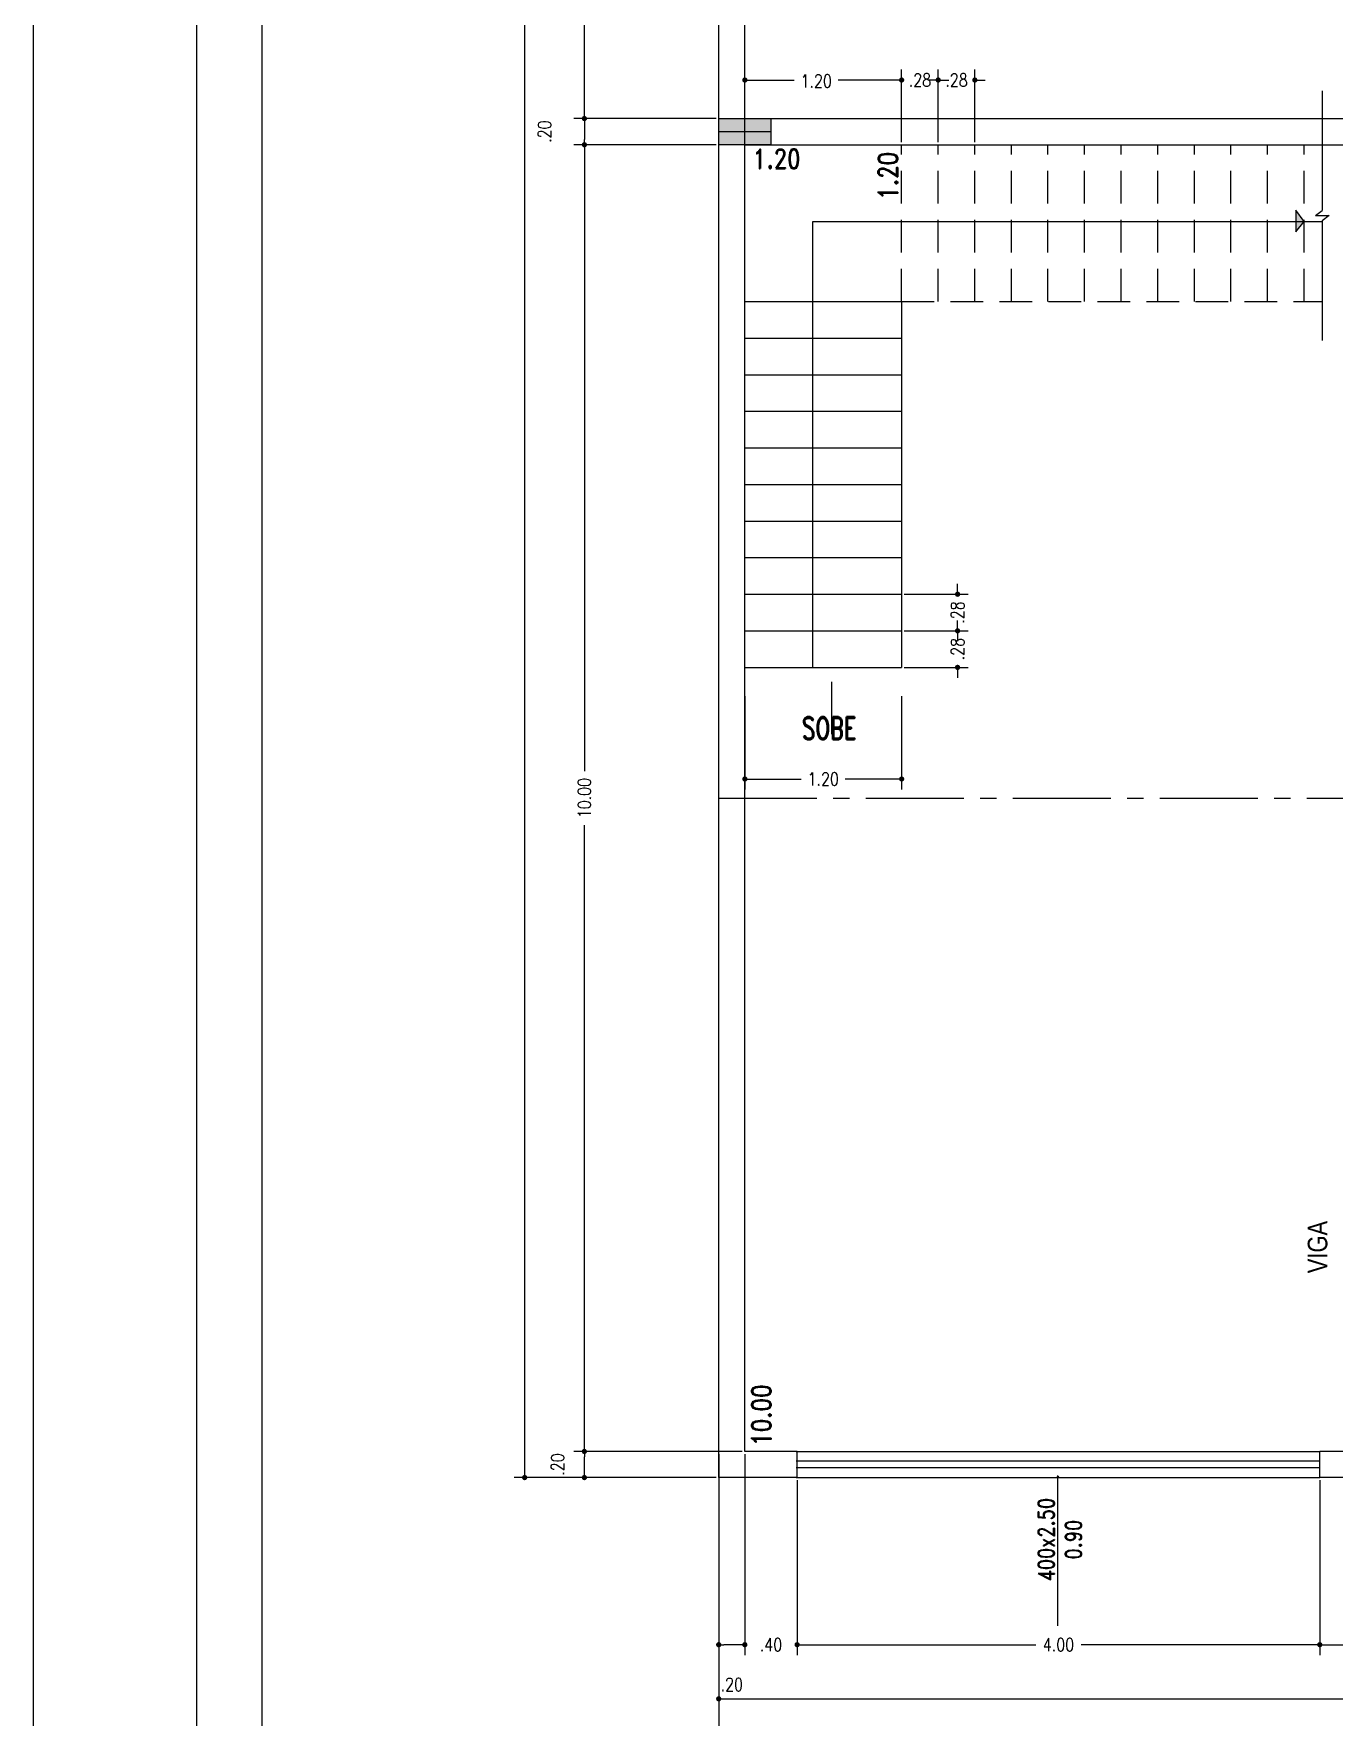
# Model space of a CAD drawing. Extents: x -4780 to 4154, y -1673 to 3208.
# Drawn here: x 630.7 to 640.65, y -476.15 to -463.27 of the extents above; entities that cross this region are included whole.
import ezdxf
from ezdxf.enums import TextEntityAlignment as Align

# ---------------------------------------------------------------- set-up
doc = ezdxf.new("R2010")
doc.units = 0
doc.header["$MEASUREMENT"] = 0
doc.header["$PDMODE"] = 34
doc.linetypes.add('CENTER2', pattern=[1.125, 0.75, -0.125, 0.125, -0.125])
doc.linetypes.add('HIDDEN', pattern=[0.375, 0.25, -0.125])
for name, color, linetype in [('COTAS', 5, 'Continuous'), ('FUND-ESTACA20T', 30, 'Continuous'), ('MG', 5, 'Continuous'), ('PENA01', 1, 'Continuous'), ('PENA02', 2, 'Continuous'), ('PENA025', 8, 'Continuous'), ('pena06', 4, 'Continuous'), ('PF', 9, 'Continuous'), ('VERMELHA', 10, 'Continuous')]:
    doc.layers.add(name, color=color, linetype=linetype)
doc.layers.add('TEXTO', color=5, linetype='Continuous', lineweight=9)
doc.styles.add('ARIAL', font='txt', dxfattribs={"height": 0.35277})
doc.styles.add('ROMANS', font='romand.shx', dxfattribs={"width": 0.8})
doc.styles.add('STYLE1', font='romand.shx', dxfattribs={"width": 0.8})
doc.dimstyles.new('CORTE100', dxfattribs={"dimtxt": 0.1, "dimasz": 0.04, "dimexe": 0.08, "dimexo": 0.02, "dimgap": 0.05, "dimtad": 0, "dimzin": 4, "dimdsep": 46, "dimtxsty": 'ROMANS', "dimblk1": 'DOT', "dimblk2": 'DOT', "dimsah": 1, "dimcen": 0.09, "dimclrd": 30, "dimclre": 30, "dimclrt": 5, "dimadec": 0, "dimazin": 0, "dimtfac": 1, "dimtofl": 0, "dimtmove": 2, "dimatfit": 3, "dimldrblk": 'DOT', "dimfxl": 1, "dimtolj": 1, "dimtzin": 0, "dimarcsym": 0})
doc.dimstyles.new('INTERNA', dxfattribs={"dimscale": 0, "dimtxt": 0.15, "dimasz": 0.1, "dimexe": 0.1, "dimexo": 0.16, "dimgap": 0.09, "dimtad": 1, "dimzin": 4, "dimdsep": 46, "dimtxsty": 'ROMANS', "dimblk1": 'OBLIQUE', "dimblk2": 'OBLIQUE', "dimsah": 1, "dimcen": 0.09, "dimse1": 1, "dimse2": 1, "dimsd1": 1, "dimsd2": 1, "dimclrd": 4, "dimclre": 4, "dimadec": 0, "dimazin": 0, "dimtfac": 0.666667, "dimtofl": 0, "dimtmove": 2, "dimatfit": 3, "dimldrblk": 'OBLIQUE', "dimfxl": 1, "dimtolj": 1, "dimtzin": 0, "dimarcsym": 0})

# ---------------------------------------------------------------- blocks, each defined once
blk = doc.blocks.new('DOT')
at = {"layer": 'PENA01', "color": 0, "linetype": 'ByBlock'}
blk.add_line((-0.5, 0), (-1, 0), dxfattribs=at)
at = {"layer": 'PENA01', "color": 0, "linetype": 'ByBlock', "const_width": 0.5}
blk.add_lwpolyline([(-0.25, 0, 1), (0.25, 0, 1)], format="xyb", close=True, dxfattribs=at)
blk = doc.blocks.new('*D5')
at = {"layer": 'COTAS', "color": 30, "linetype": 'Continuous', "lineweight": -2, "transparency": 16777216}
for p, q in [((635.919, -433.919), (634.831, -433.919)), ((634.911, -433.959), (634.911, -448.707)), ((634.911, -463.879), (634.911, -449.131)), ((635.919, -463.919), (634.831, -463.919))]:
    blk.add_line(p, q, dxfattribs=at)
at = {"layer": 'DEFPOINTS', "color": 0, "linetype": 'Continuous', "transparency": 16777216}
for p in [(635.939, -433.919), (634.911, -463.919), (635.939, -463.919)]:
    blk.add_point(p, dxfattribs=at)
at = {"layer": 'COTAS', "color": 30, "linetype": 'Continuous', "lineweight": -2, "transparency": 16777216, "xscale": 0.04, "yscale": 0.04, "zscale": 0.04}
for p, rotation in [((634.911, -433.919), 90), ((634.911, -463.919), 270)]:
    blk.add_blockref('DOT', p, dxfattribs=dict(at, rotation=rotation))
at = {"layer": 'COTAS', "color": 5, "linetype": 'Continuous', "transparency": 16777216, "insert": (634.911, -448.919), "char_height": 0.1, "attachment_point": 5, "rotation": 90, "style": 'ROMANS'}
blk.add_mtext('\\A1;30.00', dxfattribs=at)
blk = doc.blocks.new('*D9')
at = {"layer": 'COTAS', "color": 30, "linetype": 'Continuous', "lineweight": -2, "transparency": 16777216}
for p, q in [((637.339, -464.099), (637.339, -463.544)), ((637.619, -464.099), (637.619, -463.544)), ((637.299, -463.624), (637.259, -463.624)), ((637.659, -463.624), (637.699, -463.624))]:
    blk.add_line(p, q, dxfattribs=at)
at = {"layer": 'DEFPOINTS', "color": 0, "linetype": 'Continuous', "transparency": 16777216}
for p in [(637.619, -463.624), (637.339, -464.119), (637.619, -464.119)]:
    blk.add_point(p, dxfattribs=at)
at = {"layer": 'COTAS', "color": 30, "linetype": 'Continuous', "lineweight": -2, "transparency": 16777216, "xscale": 0.04, "yscale": 0.04, "zscale": 0.04}
blk.add_blockref('DOT', (637.339, -463.624), dxfattribs=at)
at = {"layer": 'COTAS', "color": 30, "linetype": 'Continuous', "lineweight": -2, "transparency": 16777216, "xscale": 0.04, "yscale": 0.04, "zscale": 0.04, "rotation": 180}
blk.add_blockref('DOT', (637.619, -463.624), dxfattribs=at)
at = {"layer": 'COTAS', "color": 5, "linetype": 'Continuous', "transparency": 16777216, "insert": (637.479, -463.624), "char_height": 0.1, "attachment_point": 5, "style": 'ROMANS'}
blk.add_mtext('\\A1;.28', dxfattribs=at)
blk = doc.blocks.new('*D10')
at = {"layer": 'COTAS', "color": 30, "linetype": 'Continuous', "lineweight": -2, "transparency": 16777216}
for p, q in [((637.619, -464.099), (637.619, -463.544)), ((637.899, -464.099), (637.899, -463.544)), ((637.579, -463.624), (637.539, -463.624)), ((637.939, -463.624), (637.979, -463.624))]:
    blk.add_line(p, q, dxfattribs=at)
at = {"layer": 'DEFPOINTS', "color": 0, "linetype": 'Continuous', "transparency": 16777216}
for p in [(637.899, -463.624), (637.619, -464.119), (637.899, -464.119)]:
    blk.add_point(p, dxfattribs=at)
at = {"layer": 'COTAS', "color": 30, "linetype": 'Continuous', "lineweight": -2, "transparency": 16777216, "xscale": 0.04, "yscale": 0.04, "zscale": 0.04}
blk.add_blockref('DOT', (637.619, -463.624), dxfattribs=at)
at = {"layer": 'COTAS', "color": 30, "linetype": 'Continuous', "lineweight": -2, "transparency": 16777216, "xscale": 0.04, "yscale": 0.04, "zscale": 0.04, "rotation": 180}
blk.add_blockref('DOT', (637.899, -463.624), dxfattribs=at)
at = {"layer": 'COTAS', "color": 5, "linetype": 'Continuous', "transparency": 16777216, "insert": (637.759, -463.624), "char_height": 0.1, "attachment_point": 5, "style": 'ROMANS'}
blk.add_mtext('\\A1;.28', dxfattribs=at)
blk = doc.blocks.new('*D11')
at = {"layer": 'COTAS', "color": 30, "linetype": 'Continuous', "lineweight": -2, "transparency": 16777216}
for p, q in [((636.139, -468.339), (636.139, -469.053)), ((637.339, -468.339), (637.339, -469.053)), ((636.179, -468.973), (636.571, -468.973)), ((637.299, -468.973), (636.907, -468.973))]:
    blk.add_line(p, q, dxfattribs=at)
at = {"layer": 'DEFPOINTS', "color": 0, "linetype": 'Continuous', "transparency": 16777216}
for p in [(636.139, -468.319), (637.339, -468.319), (637.339, -468.973)]:
    blk.add_point(p, dxfattribs=at)
at = {"layer": 'COTAS', "color": 30, "linetype": 'Continuous', "lineweight": -2, "transparency": 16777216, "xscale": 0.04, "yscale": 0.04, "zscale": 0.04, "rotation": 180}
blk.add_blockref('DOT', (636.139, -468.973), dxfattribs=at)
at = {"layer": 'COTAS', "color": 30, "linetype": 'Continuous', "lineweight": -2, "transparency": 16777216, "xscale": 0.04, "yscale": 0.04, "zscale": 0.04}
blk.add_blockref('DOT', (637.339, -468.973), dxfattribs=at)
at = {"layer": 'COTAS', "color": 5, "linetype": 'Continuous', "transparency": 16777216, "insert": (636.739, -468.973), "char_height": 0.1, "attachment_point": 5, "style": 'ROMANS'}
blk.add_mtext('\\A1;1.20', dxfattribs=at)
blk = doc.blocks.new('*D14')
at = {"layer": 'COTAS', "color": 30, "linetype": 'Continuous', "lineweight": -2, "transparency": 16777216}
for p, q in [((635.919, -464.119), (634.831, -464.119)), ((634.911, -464.159), (634.911, -468.913)), ((634.911, -474.079), (634.911, -469.325)), ((636.119, -474.119), (634.831, -474.119))]:
    blk.add_line(p, q, dxfattribs=at)
at = {"layer": 'DEFPOINTS', "color": 0, "linetype": 'Continuous', "transparency": 16777216}
for p in [(635.939, -464.119), (634.911, -474.119), (636.139, -474.119)]:
    blk.add_point(p, dxfattribs=at)
at = {"layer": 'COTAS', "color": 30, "linetype": 'Continuous', "lineweight": -2, "transparency": 16777216, "xscale": 0.04, "yscale": 0.04, "zscale": 0.04}
for p, rotation in [((634.911, -464.119), 90), ((634.911, -474.119), 270)]:
    blk.add_blockref('DOT', p, dxfattribs=dict(at, rotation=rotation))
at = {"layer": 'COTAS', "color": 5, "linetype": 'Continuous', "transparency": 16777216, "insert": (634.911, -469.119), "char_height": 0.1, "attachment_point": 5, "rotation": 90, "style": 'ROMANS'}
blk.add_mtext('\\A1;10.00', dxfattribs=at)
blk = doc.blocks.new('*D15')
at = {"layer": 'COTAS', "color": 30, "linetype": 'Continuous', "lineweight": -2, "transparency": 16777216}
for p, q in [((634.891, -463.919), (634.831, -463.919)), ((634.911, -463.959), (634.911, -464.079)), ((634.891, -464.119), (634.831, -464.119))]:
    blk.add_line(p, q, dxfattribs=at)
at = {"layer": 'DEFPOINTS', "color": 0, "linetype": 'Continuous', "transparency": 16777216}
for p in [(634.911, -463.919), (634.911, -464.119), (634.911, -464.119)]:
    blk.add_point(p, dxfattribs=at)
at = {"layer": 'COTAS', "color": 30, "linetype": 'Continuous', "lineweight": -2, "transparency": 16777216, "xscale": 0.04, "yscale": 0.04, "zscale": 0.04}
for p, rotation in [((634.911, -463.919), 90), ((634.911, -464.119), 270)]:
    blk.add_blockref('DOT', p, dxfattribs=dict(at, rotation=rotation))
at = {"layer": 'COTAS', "color": 5, "linetype": 'Continuous', "transparency": 16777216, "insert": (634.606, -464.019), "char_height": 0.1, "attachment_point": 5, "rotation": 90, "style": 'ROMANS'}
blk.add_mtext('\\A1;.20', dxfattribs=at)
blk = doc.blocks.new('*D16')
at = {"color": 30, "linetype": 'Continuous', "lineweight": -2, "transparency": 16777216}
for p, q in [((635.919, -474.119), (634.831, -474.119)), ((634.911, -474.279), (634.911, -474.159)), ((635.919, -474.319), (634.831, -474.319))]:
    blk.add_line(p, q, dxfattribs=at)
at = {"layer": 'DEFPOINTS', "color": 0, "linetype": 'Continuous', "transparency": 16777216}
for p in [(634.911, -474.119), (635.939, -474.119), (635.939, -474.319)]:
    blk.add_point(p, dxfattribs=at)
at = {"color": 30, "linetype": 'Continuous', "lineweight": -2, "transparency": 16777216, "xscale": 0.04, "yscale": 0.04, "zscale": 0.04}
for p, rotation in [((634.911, -474.119), 90), ((634.911, -474.319), 270)]:
    blk.add_blockref('DOT', p, dxfattribs=dict(at, rotation=rotation))
at = {"color": 5, "linetype": 'Continuous', "transparency": 16777216, "insert": (634.706, -474.219), "char_height": 0.1, "attachment_point": 5, "rotation": 90, "style": 'ROMANS'}
blk.add_mtext('\\A1;.20', dxfattribs=at)
blk = doc.blocks.new('*D18')
at = {"color": 30, "linetype": 'Continuous', "lineweight": -2, "transparency": 16777216}
for p, q in [((635.939, -474.139), (635.939, -475.678)), ((636.139, -474.139), (636.139, -475.678)), ((636.099, -475.598), (635.979, -475.598))]:
    blk.add_line(p, q, dxfattribs=at)
at = {"layer": 'DEFPOINTS', "color": 0, "linetype": 'Continuous', "transparency": 16777216}
for p in [(635.939, -474.119), (636.139, -474.119), (635.939, -475.598)]:
    blk.add_point(p, dxfattribs=at)
at = {"color": 30, "linetype": 'Continuous', "lineweight": -2, "transparency": 16777216, "xscale": 0.04, "yscale": 0.04, "zscale": 0.04, "rotation": 180}
blk.add_blockref('DOT', (635.939, -475.598), dxfattribs=at)
at = {"color": 30, "linetype": 'Continuous', "lineweight": -2, "transparency": 16777216, "xscale": 0.04, "yscale": 0.04, "zscale": 0.04}
blk.add_blockref('DOT', (636.139, -475.598), dxfattribs=at)
at = {"color": 5, "linetype": 'Continuous', "transparency": 16777216, "insert": (636.039, -475.903), "char_height": 0.1, "attachment_point": 5, "style": 'ROMANS'}
blk.add_mtext('\\A1;.20', dxfattribs=at)
blk = doc.blocks.new('*D19')
at = {"color": 30, "linetype": 'Continuous', "lineweight": -2, "transparency": 16777216}
for p, q in [((636.139, -474.339), (636.139, -475.678)), ((636.539, -474.339), (636.539, -475.678)), ((636.099, -475.598), (636.059, -475.598)), ((636.579, -475.598), (636.619, -475.598))]:
    blk.add_line(p, q, dxfattribs=at)
at = {"layer": 'DEFPOINTS', "color": 0, "linetype": 'Continuous', "transparency": 16777216}
for p in [(636.139, -474.319), (636.539, -474.319), (636.539, -475.598)]:
    blk.add_point(p, dxfattribs=at)
at = {"color": 30, "linetype": 'Continuous', "lineweight": -2, "transparency": 16777216, "xscale": 0.04, "yscale": 0.04, "zscale": 0.04}
blk.add_blockref('DOT', (636.139, -475.598), dxfattribs=at)
at = {"color": 30, "linetype": 'Continuous', "lineweight": -2, "transparency": 16777216, "xscale": 0.04, "yscale": 0.04, "zscale": 0.04, "rotation": 180}
blk.add_blockref('DOT', (636.539, -475.598), dxfattribs=at)
at = {"color": 5, "linetype": 'Continuous', "transparency": 16777216, "insert": (636.339, -475.598), "char_height": 0.1, "attachment_point": 5, "style": 'ROMANS'}
blk.add_mtext('\\A1;.40', dxfattribs=at)
blk = doc.blocks.new('*D20')
at = {"color": 30, "linetype": 'Continuous', "lineweight": -2, "transparency": 16777216}
for p, q in [((636.539, -474.359), (636.539, -475.678)), ((640.539, -474.339), (640.539, -475.678)), ((636.579, -475.598), (638.365, -475.598)), ((640.499, -475.598), (638.713, -475.598))]:
    blk.add_line(p, q, dxfattribs=at)
at = {"layer": 'DEFPOINTS', "color": 0, "linetype": 'Continuous', "transparency": 16777216}
for p in [(636.539, -474.339), (640.539, -474.319), (636.539, -475.598)]:
    blk.add_point(p, dxfattribs=at)
at = {"color": 30, "linetype": 'Continuous', "lineweight": -2, "transparency": 16777216, "xscale": 0.04, "yscale": 0.04, "zscale": 0.04, "rotation": 180}
blk.add_blockref('DOT', (636.539, -475.598), dxfattribs=at)
at = {"color": 30, "linetype": 'Continuous', "lineweight": -2, "transparency": 16777216, "xscale": 0.04, "yscale": 0.04, "zscale": 0.04}
blk.add_blockref('DOT', (640.539, -475.598), dxfattribs=at)
at = {"color": 5, "linetype": 'Continuous', "transparency": 16777216, "insert": (638.539, -475.598), "char_height": 0.1, "attachment_point": 5, "style": 'ROMANS'}
blk.add_mtext('\\A1;4.00', dxfattribs=at)
blk = doc.blocks.new('*D21')
at = {"color": 30, "linetype": 'Continuous', "lineweight": -2, "transparency": 16777216}
for p, q in [((640.539, -474.339), (640.539, -475.678)), ((642.934, -474.339), (642.934, -475.678)), ((640.579, -475.598), (641.563, -475.598)), ((642.894, -475.598), (641.91, -475.598))]:
    blk.add_line(p, q, dxfattribs=at)
at = {"layer": 'DEFPOINTS', "color": 0, "linetype": 'Continuous', "transparency": 16777216}
for p in [(640.539, -474.319), (642.934, -474.319), (642.934, -475.598)]:
    blk.add_point(p, dxfattribs=at)
at = {"color": 30, "linetype": 'Continuous', "lineweight": -2, "transparency": 16777216, "xscale": 0.04, "yscale": 0.04, "zscale": 0.04, "rotation": 180}
blk.add_blockref('DOT', (640.539, -475.598), dxfattribs=at)
at = {"color": 30, "linetype": 'Continuous', "lineweight": -2, "transparency": 16777216, "xscale": 0.04, "yscale": 0.04, "zscale": 0.04}
blk.add_blockref('DOT', (642.934, -475.598), dxfattribs=at)
at = {"color": 5, "linetype": 'Continuous', "transparency": 16777216, "insert": (641.737, -475.598), "char_height": 0.1, "attachment_point": 5, "style": 'ROMANS'}
blk.add_mtext('\\A1;2.40', dxfattribs=at)
blk = doc.blocks.new('*D44')
at = {"color": 30, "linetype": 'Continuous', "lineweight": -2, "transparency": 16777216}
for p, q in [((635.939, -475.618), (635.939, -476.092)), ((655.339, -475.618), (655.339, -476.092)), ((635.979, -476.012), (645.433, -476.012)), ((655.299, -476.012), (645.845, -476.012))]:
    blk.add_line(p, q, dxfattribs=at)
at = {"layer": 'DEFPOINTS', "color": 0, "linetype": 'Continuous', "transparency": 16777216}
for p in [(635.939, -475.598), (655.339, -475.598), (655.339, -476.012)]:
    blk.add_point(p, dxfattribs=at)
at = {"color": 30, "linetype": 'Continuous', "lineweight": -2, "transparency": 16777216, "xscale": 0.04, "yscale": 0.04, "zscale": 0.04, "rotation": 180}
blk.add_blockref('DOT', (635.939, -476.012), dxfattribs=at)
at = {"color": 30, "linetype": 'Continuous', "lineweight": -2, "transparency": 16777216, "xscale": 0.04, "yscale": 0.04, "zscale": 0.04}
blk.add_blockref('DOT', (655.339, -476.012), dxfattribs=at)
at = {"color": 5, "linetype": 'Continuous', "transparency": 16777216, "insert": (645.639, -476.012), "char_height": 0.1, "attachment_point": 5, "style": 'ROMANS'}
blk.add_mtext('\\A1;19.40', dxfattribs=at)
blk = doc.blocks.new('*D45')
at = {"color": 30, "linetype": 'Continuous', "lineweight": -2, "transparency": 16777216}
for p, q in [((634.891, -433.919), (634.374, -433.919)), ((634.454, -433.959), (634.454, -453.907)), ((634.454, -474.279), (634.454, -454.331)), ((634.891, -474.319), (634.374, -474.319))]:
    blk.add_line(p, q, dxfattribs=at)
at = {"layer": 'DEFPOINTS', "color": 0, "linetype": 'Continuous', "transparency": 16777216}
for p in [(634.454, -433.919), (634.911, -433.919), (634.911, -474.319)]:
    blk.add_point(p, dxfattribs=at)
at = {"color": 30, "linetype": 'Continuous', "lineweight": -2, "transparency": 16777216, "xscale": 0.04, "yscale": 0.04, "zscale": 0.04}
for p, rotation in [((634.454, -433.919), 90), ((634.454, -474.319), 270)]:
    blk.add_blockref('DOT', p, dxfattribs=dict(at, rotation=rotation))
at = {"color": 5, "linetype": 'Continuous', "transparency": 16777216, "insert": (634.454, -454.119), "char_height": 0.1, "attachment_point": 5, "rotation": 90, "style": 'ROMANS'}
blk.add_mtext('\\A1;40.40', dxfattribs=at)
blk = doc.blocks.new('*D66')
at = {"layer": 'DEFPOINTS', "color": 0, "linetype": 'Continuous', "transparency": 16777216}
for p in [(652.339, -473.969), (636.139, -474.119), (652.339, -474.119)]:
    blk.add_point(p, dxfattribs=at)
at = {"layer": 'COTAS', "color": 0, "linetype": 'Continuous', "transparency": 16777216, "insert": (651.999, -473.969), "char_height": 0.15, "attachment_point": 5, "style": 'ROMANS'}
blk.add_mtext('\\A1;16.20', dxfattribs=at)
blk = doc.blocks.new('_OBLIQUE')
at = {"color": 0, "linetype": 'ByBlock'}
blk.add_line((-0.5, -0.5), (0.5, 0.5), dxfattribs=at)
blk = doc.blocks.new('*D76')
at = {"layer": 'DEFPOINTS', "color": 0, "linetype": 'Continuous', "transparency": 16777216}
for p in [(636.139, -464.119), (636.139, -474.119), (636.266, -474.119)]:
    blk.add_point(p, dxfattribs=at)
at = {"layer": 'COTAS', "color": 0, "linetype": 'Continuous', "transparency": 16777216, "insert": (636.266, -473.841), "char_height": 0.15, "attachment_point": 5, "rotation": 90, "style": 'ROMANS'}
blk.add_mtext('\\A1;10.00', dxfattribs=at)
blk = doc.blocks.new('*D77')
at = {"layer": 'DEFPOINTS', "color": 0, "linetype": 'Continuous', "transparency": 16777216}
for p in [(636.139, -464.119), (655.139, -464.119), (655.139, -464.269)]:
    blk.add_point(p, dxfattribs=at)
at = {"layer": 'COTAS', "color": 0, "linetype": 'Continuous', "transparency": 16777216, "insert": (647.119, -464.269), "char_height": 0.15, "attachment_point": 5, "style": 'ROMANS'}
blk.add_mtext('\\A1;19.00', dxfattribs=at)
blk = doc.blocks.new('*D78')
at = {"layer": 'COTAS', "color": 30, "linetype": 'Continuous', "lineweight": -2, "transparency": 16777216}
for p, q in [((636.139, -464.099), (636.139, -463.544)), ((637.339, -464.099), (637.339, -463.544)), ((636.179, -463.624), (636.517, -463.624)), ((637.299, -463.624), (636.853, -463.624))]:
    blk.add_line(p, q, dxfattribs=at)
at = {"layer": 'DEFPOINTS', "color": 0, "linetype": 'Continuous', "transparency": 16777216}
for p in [(636.139, -463.624), (636.139, -464.119), (637.339, -464.119)]:
    blk.add_point(p, dxfattribs=at)
at = {"layer": 'COTAS', "color": 30, "linetype": 'Continuous', "lineweight": -2, "transparency": 16777216, "xscale": 0.04, "yscale": 0.04, "zscale": 0.04, "rotation": 180}
blk.add_blockref('DOT', (636.139, -463.624), dxfattribs=at)
at = {"layer": 'COTAS', "color": 30, "linetype": 'Continuous', "lineweight": -2, "transparency": 16777216, "xscale": 0.04, "yscale": 0.04, "zscale": 0.04}
blk.add_blockref('DOT', (637.339, -463.624), dxfattribs=at)
at = {"layer": 'COTAS', "color": 5, "linetype": 'Continuous', "transparency": 16777216, "insert": (636.685, -463.632), "char_height": 0.1, "attachment_point": 5, "style": 'ROMANS'}
blk.add_mtext('\\A1;1.20', dxfattribs=at)
blk = doc.blocks.new('*D79')
at = {"layer": 'DEFPOINTS', "color": 0, "linetype": 'Continuous', "transparency": 16777216}
for p in [(636.139, -439.169), (636.262, -439.169), (636.139, -463.919)]:
    blk.add_point(p, dxfattribs=at)
at = {"layer": 'COTAS', "color": 0, "linetype": 'Continuous', "transparency": 16777216, "insert": (636.262, -439.472), "char_height": 0.15, "attachment_point": 5, "rotation": 90, "style": 'ROMANS'}
blk.add_mtext('\\A1;24.75', dxfattribs=at)
blk = doc.blocks.new('*D170')
at = {"layer": 'COTAS', "color": 30, "linetype": 'Continuous', "lineweight": -2, "transparency": 16777216}
for p, q in [((637.767, -467.799), (637.767, -467.759)), ((637.359, -467.839), (637.847, -467.839)), ((637.359, -468.119), (637.847, -468.119)), ((637.767, -468.159), (637.767, -468.199))]:
    blk.add_line(p, q, dxfattribs=at)
at = {"layer": 'DEFPOINTS', "color": 0, "linetype": 'Continuous', "transparency": 16777216}
for p in [(637.339, -467.839), (637.767, -467.839), (637.339, -468.119)]:
    blk.add_point(p, dxfattribs=at)
at = {"layer": 'COTAS', "color": 30, "linetype": 'Continuous', "lineweight": -2, "transparency": 16777216, "xscale": 0.04, "yscale": 0.04, "zscale": 0.04}
for p, rotation in [((637.767, -467.839), 270), ((637.767, -468.119), 90)]:
    blk.add_blockref('DOT', p, dxfattribs=dict(at, rotation=rotation))
at = {"layer": 'COTAS', "color": 5, "linetype": 'Continuous', "transparency": 16777216, "insert": (637.767, -467.979), "char_height": 0.1, "attachment_point": 5, "rotation": 90, "style": 'ROMANS'}
blk.add_mtext('\\A1;.28', dxfattribs=at)
blk = doc.blocks.new('*D171')
at = {"layer": 'COTAS', "color": 30, "linetype": 'Continuous', "lineweight": -2, "transparency": 16777216}
for p, q in [((637.359, -467.559), (637.847, -467.559)), ((637.767, -467.519), (637.767, -467.479)), ((637.359, -467.839), (637.847, -467.839)), ((637.767, -467.879), (637.767, -467.919))]:
    blk.add_line(p, q, dxfattribs=at)
at = {"layer": 'DEFPOINTS', "color": 0, "linetype": 'Continuous', "transparency": 16777216}
for p in [(637.339, -467.559), (637.767, -467.559), (637.339, -467.839)]:
    blk.add_point(p, dxfattribs=at)
at = {"layer": 'COTAS', "color": 30, "linetype": 'Continuous', "lineweight": -2, "transparency": 16777216, "xscale": 0.04, "yscale": 0.04, "zscale": 0.04}
for p, rotation in [((637.767, -467.559), 270), ((637.767, -467.839), 90)]:
    blk.add_blockref('DOT', p, dxfattribs=dict(at, rotation=rotation))
at = {"layer": 'COTAS', "color": 5, "linetype": 'Continuous', "transparency": 16777216, "insert": (637.767, -467.699), "char_height": 0.1, "attachment_point": 5, "rotation": 90, "style": 'ROMANS'}
blk.add_mtext('\\A1;.28', dxfattribs=at)
blk = doc.blocks.new('*D172')
at = {"layer": 'DEFPOINTS', "color": 0, "linetype": 'Continuous', "transparency": 16777216}
for p in [(637.658, -463.757), (637.399, -464.957), (637.658, -464.957)]:
    blk.add_point(p, dxfattribs=at)
at = {"layer": 'COTAS', "color": 0, "linetype": 'Continuous', "transparency": 16777216, "insert": (637.234, -464.357), "char_height": 0.15, "attachment_point": 5, "rotation": 90, "style": 'ROMANS'}
blk.add_mtext('\\A1;1.20', dxfattribs=at)
blk = doc.blocks.new('*D173')
at = {"layer": 'DEFPOINTS', "color": 0, "linetype": 'Continuous', "transparency": 16777216}
for p in [(636.139, -464.119), (637.339, -464.119), (637.339, -464.24)]:
    blk.add_point(p, dxfattribs=at)
at = {"layer": 'COTAS', "color": 0, "linetype": 'Continuous', "transparency": 16777216, "insert": (636.383, -464.227), "char_height": 0.15, "attachment_point": 5, "style": 'ROMANS'}
blk.add_mtext('\\A1;1.20', dxfattribs=at)

msp = doc.modelspace()

# ---------------------------------------------------------------- hatches: boundary and pattern name
at = {"layer": 'COTAS', "linetype": 'Continuous'}
h = msp.add_hatch(color=256, dxfattribs=at)
h.paths.add_polyline_path([(640.357, -464.621), (640.357, -464.707), (640.419, -464.707)])
h.paths.add_polyline_path([(640.419, -464.707), (640.357, -464.707), (640.357, -464.785)])
at = {"layer": 'FUND-ESTACA20T', "linetype": 'Continuous'}
h = msp.add_hatch(color=256, dxfattribs=at)
h.paths.add_polyline_path([(636.339, -463.919), (636.139, -463.919), (636.139, -464.019), (636.339, -464.019)])
h.paths.add_polyline_path([(636.339, -464.019), (636.139, -464.019), (636.139, -464.119), (636.339, -464.119)])
h.paths.add_polyline_path([(636.139, -464.019), (635.939, -464.019), (635.939, -464.119), (636.139, -464.119)])
h.paths.add_polyline_path([(636.139, -463.919), (635.939, -463.919), (635.939, -464.019), (636.139, -464.019)])
at = {"layer": 'VERMELHA'}
msp.add_hatch(color=256, dxfattribs=at).paths.add_polyline_path([(638.546, -474.315, 1), (638.524, -474.315, 1)])

# ---------------------------------------------------------------- linework, layer by layer
at = {"layer": 'COTAS', "linetype": 'Continuous'}
for p, q in [((640.557, -463.707), (640.557, -464.623)), ((640.505, -464.661), (640.557, -464.623)), ((640.505, -464.661), (640.612, -464.661)), ((640.612, -464.661), (640.557, -464.701)), ((640.557, -464.701), (640.557, -465.618)), ((636.801, -468.229), (636.801, -468.629))]:
    msp.add_line(p, q, dxfattribs=at)
at = {"layer": 'FUND-ESTACA20T', "linetype": 'Continuous'}
for p, q in [((635.939, -463.919), (636.339, -463.919)), ((635.939, -464.119), (635.939, -463.919)), ((636.139, -464.119), (636.139, -463.919)), ((636.339, -463.919), (636.339, -464.119)), ((635.939, -464.019), (636.339, -464.019)), ((636.339, -464.119), (635.939, -464.119))]:
    msp.add_line(p, q, dxfattribs=at)
at = {"layer": 'MG'}
for p, q in [((630.696, -482.689), (630.696, -427.821)), ((631.946, -482.689), (631.946, -427.821))]:
    msp.add_line(p, q, dxfattribs=at)
at = {"layer": 'PENA01'}
for p, q in [((636.532, -474.119), (640.539, -474.119)), ((636.532, -474.319), (640.539, -474.319)), ((638.535, -475.454), (638.535, -474.304))]:
    msp.add_line(p, q, dxfattribs=at)
at = {"layer": 'PENA02', "linetype": 'HIDDEN'}
for p, q in [((637.339, -465.319), (637.339, -464.119)), ((637.619, -465.319), (637.619, -464.119)), ((637.899, -465.319), (637.899, -464.119)), ((638.179, -465.319), (638.179, -464.119)), ((638.459, -465.319), (638.459, -464.119)), ((638.739, -465.319), (638.739, -464.119)), ((639.019, -465.319), (639.019, -464.119)), ((639.299, -465.319), (639.299, -464.119)), ((639.579, -465.319), (639.579, -464.119)), ((639.859, -465.319), (639.859, -464.119)), ((640.139, -465.319), (640.139, -464.119)), ((640.419, -465.319), (640.419, -464.119)), ((637.339, -465.319), (640.557, -465.319))]:
    msp.add_line(p, q, dxfattribs=at)
at = {"layer": 'PENA02'}
for p, q in [((636.659, -468.119), (636.659, -464.707)), ((636.659, -464.707), (640.557, -464.707)), ((640.419, -464.707), (640.357, -464.621)), ((640.357, -464.621), (640.357, -464.785)), ((640.357, -464.785), (640.419, -464.707)), ((636.139, -465.319), (637.339, -465.319)), ((637.339, -465.319), (637.339, -468.119)), ((636.139, -465.599), (637.339, -465.599)), ((636.139, -465.879), (637.339, -465.879)), ((636.139, -466.159), (637.339, -466.159)), ((636.139, -466.439), (637.339, -466.439)), ((636.139, -466.719), (637.339, -466.719)), ((636.139, -466.999), (637.339, -466.999)), ((636.139, -467.279), (637.339, -467.279)), ((636.139, -467.559), (637.339, -467.559)), ((636.139, -467.839), (637.339, -467.839)), ((636.139, -468.119), (637.339, -468.119)), ((636.532, -474.192), (640.539, -474.192)), ((636.532, -474.242), (640.539, -474.242)), ((635.939, -474.319), (635.939, -479.319))]:
    msp.add_line(p, q, dxfattribs=at)
at = {"layer": 'PENA02', "linetype": 'CENTER2'}
msp.add_line((635.939, -469.119), (655.339, -469.119), dxfattribs=at)
at = {"layer": 'pena06'}
for p, q in [((635.939, -463.919), (635.939, -433.919)), ((636.139, -463.919), (636.139, -439.169)), ((635.939, -463.919), (640.939, -463.919)), ((635.939, -474.319), (635.939, -463.919)), ((636.139, -464.119), (640.939, -464.119)), ((636.139, -474.119), (636.139, -464.119)), ((636.539, -474.119), (636.139, -474.119)), ((636.539, -474.319), (636.539, -474.119)), ((641.039, -474.119), (640.539, -474.119)), ((640.539, -474.319), (640.539, -474.119)), ((636.539, -474.319), (635.939, -474.319)), ((641.039, -474.319), (640.539, -474.319))]:
    msp.add_line(p, q, dxfattribs=at)
at = {"layer": 'PF'}
msp.add_line((632.446, -482.189), (632.446, -428.321), dxfattribs=at)

# ---------------------------------------------------------------- texts
at = {"layer": 'COTAS', "insert": (638.55, -474.794), "char_height": 0.125, "width": 1.7353, "attachment_point": 5, "rotation": 90, "style": 'ROMANS'}
msp.add_mtext('400x2.50\\P0.90', dxfattribs=at)
at = {"layer": 'PENA025', "style": 'ARIAL', "width": 0.8}
msp.add_text('VIGA', height=0.15, rotation=90, dxfattribs=at).set_placement((640.522, -472.555), align=Align.MIDDLE)
at = {"layer": 'TEXTO', "style": 'STYLE1', "width": 0.7}
msp.add_text('SOBE', height=0.172, dxfattribs=at).set_placement((636.785, -468.584), align=Align.MIDDLE)

# ---------------------------------------------------------------- dimensions: what is measured, and where the dimension line sits
at = {"linetype": 'Continuous'}
for base, p1, p2, picture, middle in [((634.454, -433.919), (634.911, -474.319), (634.911, -433.919), '*D45', (634.454, -454.119)), ((634.911, -474.119), (635.939, -474.319), (635.939, -474.119), '*D16', (634.706, -474.219))]:
    dim = msp.add_linear_dim(base=base, p1=p1, p2=p2, angle=90, dimstyle='CORTE100', dxfattribs=at)
    dim.commit()
    dim.dimension.update_dxf_attribs({"geometry": picture, "text_midpoint": middle})
for base, p1, p2, picture, middle in [((635.939, -475.598), (636.139, -474.119), (635.939, -474.119), '*D18', (636.039, -475.903)), ((636.539, -475.598), (636.139, -474.319), (636.539, -474.319), '*D19', (636.339, -475.598)), ((636.539, -475.598), (640.539, -474.319), (636.539, -474.339), '*D20', (638.539, -475.598)), ((642.9341, -475.5978), (640.539, -474.3192), (642.9341, -474.3192), '*D21', (641.7365, -475.5978)), ((655.339, -476.012), (635.939, -475.598), (655.339, -475.598), '*D44', (645.639, -476.012))]:
    dim = msp.add_linear_dim(base=base, p1=p1, p2=p2, dimstyle='CORTE100', dxfattribs=at)
    dim.commit()
    dim.dimension.update_dxf_attribs({"geometry": picture, "text_midpoint": middle})
at = {"layer": 'COTAS', "linetype": 'Continuous'}
for base, p1, p2, picture, middle in [((634.911, -463.919), (635.939, -433.919), (635.939, -463.919), '*D5', (634.911, -448.919)), ((634.911, -464.119), (634.911, -463.919), (634.911, -464.119), '*D15', (634.606, -464.019)), ((634.911, -474.119), (635.939, -464.119), (636.139, -474.119), '*D14', (634.911, -469.119)), ((637.767, -467.559), (637.339, -467.839), (637.339, -467.559), '*D171', (637.767, -467.699)), ((637.767, -467.839), (637.339, -468.119), (637.339, -467.839), '*D170', (637.767, -467.979))]:
    dim = msp.add_linear_dim(base=base, p1=p1, p2=p2, angle=90, dimstyle='CORTE100', dxfattribs=at)
    dim.commit()
    dim.dimension.update_dxf_attribs({"geometry": picture, "text_midpoint": middle})
for base, p1, p2, picture, middle in [((636.262, -439.169), (636.139, -463.919), (636.139, -439.169), '*D79', (636.262, -439.472)), ((636.266, -474.119), (636.139, -464.119), (636.139, -474.119), '*D76', (636.266, -473.841))]:
    dim = msp.add_linear_dim(base=base, p1=p1, p2=p2, angle=90, dimstyle='INTERNA', override={"dimscale": 1}, dxfattribs=at)
    dim.commit()
    dim.dimension.update_dxf_attribs({"geometry": picture, "text_midpoint": middle, "dimtype": 160})
dim = msp.add_linear_dim(base=(636.139, -463.624), p1=(637.339, -464.119), p2=(636.139, -464.119), dimstyle='CORTE100', dxfattribs=at)
dim.commit()
dim.dimension.update_dxf_attribs({"geometry": '*D78', "text_midpoint": (636.685, -463.632), "dimtype": 160})
for base, p1, p2, picture, middle in [((637.619, -463.624), (637.339, -464.119), (637.619, -464.119), '*D9', (637.479, -463.624)), ((637.899, -463.624), (637.619, -464.119), (637.899, -464.119), '*D10', (637.759, -463.624)), ((637.339, -468.973), (636.139, -468.319), (637.339, -468.319), '*D11', (636.739, -468.973))]:
    dim = msp.add_linear_dim(base=base, p1=p1, p2=p2, dimstyle='CORTE100', dxfattribs=at)
    dim.commit()
    dim.dimension.update_dxf_attribs({"geometry": picture, "text_midpoint": middle})
dim = msp.add_linear_dim(base=(637.399, -464.957), p1=(637.658, -463.757), p2=(637.658, -464.957), angle=90, dimstyle='INTERNA', override={"dimscale": 1}, dxfattribs=at)
dim.commit()
dim.dimension.update_dxf_attribs({"geometry": '*D172', "text_midpoint": (637.234, -464.357)})
for base, p1, p2, picture, middle in [((655.139, -464.269), (636.139, -464.119), (655.139, -464.119), '*D77', (647.119, -464.269)), ((637.339, -464.24), (636.139, -464.119), (637.339, -464.119), '*D173', (636.383, -464.227)), ((652.339, -473.969), (636.139, -474.119), (652.339, -474.119), '*D66', (651.999, -473.969))]:
    dim = msp.add_linear_dim(base=base, p1=p1, p2=p2, dimstyle='INTERNA', override={"dimscale": 1}, dxfattribs=at)
    dim.commit()
    dim.dimension.update_dxf_attribs({"geometry": picture, "text_midpoint": middle, "dimtype": 160})

doc.saveas('drawing.dxf')
